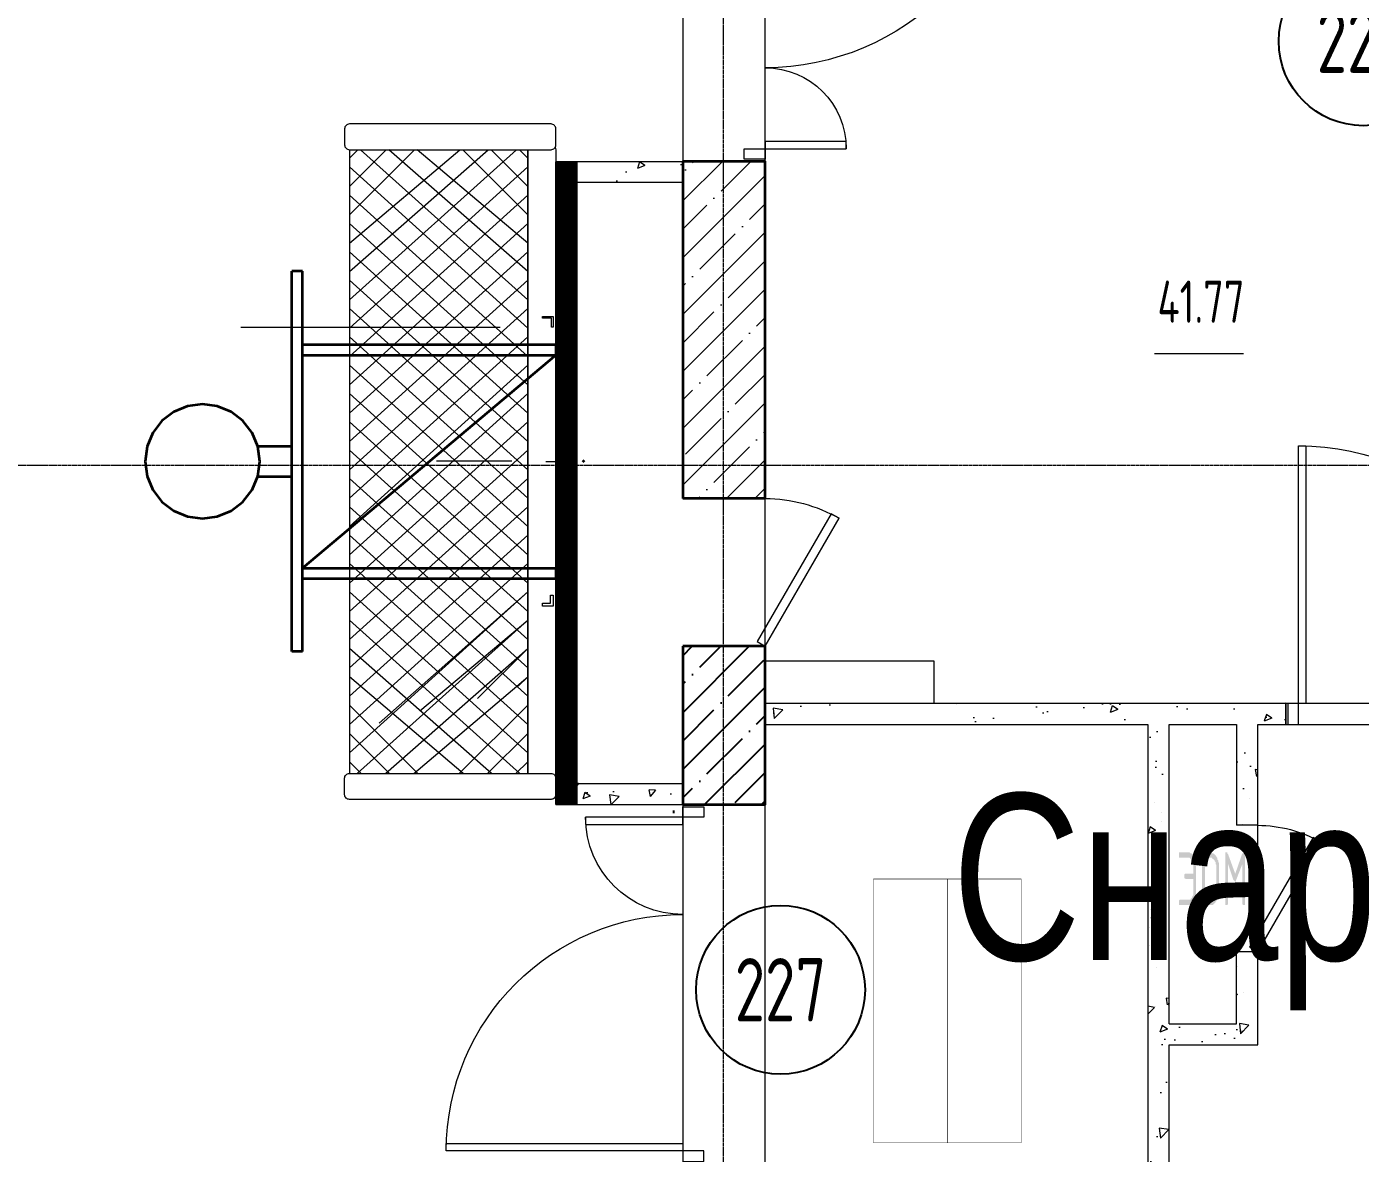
# Model space of a CAD drawing. Header units: millimetres. Extents: x 0 to 168960, y -92093 to 443706.
# Drawn here: x 32644 to 38960, y 242993 to 248331 of the extents above; entities that cross this region are included whole.
import ezdxf
from ezdxf.enums import TextEntityAlignment as Align

# ---------------------------------------------------------------- set-up
doc = ezdxf.new("R2018")
doc.units = ezdxf.units.MM
doc.linetypes.add('осевая', pattern=[50.8, 31.75, -6.35, 6.35, -6.35])
for name, color, linetype, lineweight in [('_0', 7, 'Continuous', 15), ('АР_Двери', 250, 'Continuous', 9), ('АР_Названия помещений', 124, 'Continuous', 5), ('АР_Номер помещения', 1, 'Continuous', 25), ('АР_Помещения_площадь', 19, 'Continuous', 9), ('Основная ГКЛ', 250, 'Continuous', 9), ('ТХ оборудование', 7, 'Continuous', 9)]:
    doc.layers.add(name, color=color, linetype=linetype, lineweight=lineweight)
doc.layers.add('АР_Сущ.Несущая стена', color=7, linetype='Continuous')
doc.layers.add('ТХ_обор_спорт', color=5, linetype='Continuous')
doc.styles.add('ISOCPEUR', font='isocpeur.ttf', dxfattribs={"height": 175})
doc.styles.get("Standard").update_dxf_attribs({"font": 'arial.ttf'})
pattern_1 = [(230, (9445.96, 328938.23), (-364.3693, 31.8782), [38.1, -419.1]), (175, (9445.96, 328938.23), (70.4868, -382.1137), [30.48, -335.2812]), (280.45144, (9415.6, 328940.9), (-293.8825, -350.2355), [32.38, -356.1805]), (226.1842, (9445.96, 328836.63), (-542.158, 84.0847), [57.15, -628.65]), (276.63556, (9400.8, 328843.64), (-474.8083, -494.8522), [48.57, -534.2712]), (171.18415, (9445.96, 328836.63), (-474.8083, -494.8522), [45.72, -502.9195]), (201, (9395.16, 328862.03), (-303.2288, 204.5304), [38.1, -419.1]), (146, (9395.16, 328862.03), (-123.604, -368.376), [30.48, -335.28]), (251.45144, (9369.9, 328879.07), (-426.8328, -163.8455), [32.38, -356.1799]), (217.5, (9445.96, 328938.23), (-6.1772, -169.11008), [0, -331.216, 0, -340.36, 0, -336.55]), (187.5, (9445.96, 328938.23), (-133.63933, -200.36115), [0, -194.056, 0, -323.596, 0, -128.27]), (147.5, (9559.24, 328938.23), (-271.1812, 11.45749), [0, -127, 0, -396.24, 0, -525.78]), (137.5, (9610.04, 328938.23), (-296.25836, -50.853), [0, -165.1, 0, -263.144, 0, -373.38])]

# ---------------------------------------------------------------- blocks, each defined once
blk = doc.blocks.new('2 ЭТАЖ')
at = {"layer": 'АР_Сущ.Несущая стена', "lineweight": 13, "ltscale": 10000}
h = blk.add_hatch(dxfattribs=at)
h.set_pattern_fill('ANSI35', color=8, scale=30)
h.paths.add_polyline_path([(144453.3, -81245.3), (144258.3, -81245.3), (144258.3, -82842.7), (144453.3, -82842.7)])
h.paths.add_polyline_path([(144258.3, -81245.3), (144063.3, -81245.3), (144063.3, -82842.7), (144258.3, -82842.7)])
at = {"layer": 'АР_Сущ.Несущая стена'}
h = blk.add_hatch(dxfattribs=at)
h.set_pattern_fill('ANSI35', color=8, scale=30)
h.paths.add_polyline_path([(144453.3, -83542.7), (144063.3, -83542.7), (144063.3, -84292.7), (144453.3, -84292.7)])
at = {"layer": 'АР_Сущ.Несущая стена', "color": 8}
blk.add_line((144020.7, -84332.7), (144020.7, -84320.7), dxfattribs=at)
at = {"layer": 'АР_Сущ.Несущая стена', "color": 8, "linetype": 'Continuous', "lineweight": 35, "flags": 128}
for points in [[(144453.3, -82842.7), (144453.3, -81245.3), (144063.3, -81245.3), (144063.3, -82842.7)], [(144453.3, -82842.7), (144453.3, -82842.7), (144063.3, -82842.7)], [(144063.3, -83542.7), (144063.3, -84292.7), (144453.3, -84292.7), (144453.3, -83542.7)], [(144453.3, -83542.7), (144453.3, -83542.7), (144063.3, -83542.7)]]:
    blk.add_lwpolyline(points, dxfattribs=at)
blk = doc.blocks.new('*U434')
at = {"layer": 'АР_Двери', "color": 8}
for points in [[(1631.1, 1197), (1596.1, 1197), (1596.1, 0), (1631.1, 0)], [(50, 384), (85, 384), (85, 0), (50, 0)], [(50, 0), (0, 0), (0, -100), (50, -100)], [(1631.1, 0), (1681.1, 0), (1681.1, -100), (1631.1, -100)]]:
    blk.add_lwpolyline(points, close=True, dxfattribs=at)
for centre, radius, start, end in [((1631.1, 0), 1197, 90, 180), ((50, 0), 384, 0, 90)]:
    blk.add_arc(centre, radius, start, end, dxfattribs=at)
at = {"layer": 'Основная ГКЛ', "color": 8, "ltscale": 5}
for p, q in [((-10, 0), (-10, -100)), ((1691.1, 0), (1691.1, -100))]:
    blk.add_line(p, q, dxfattribs=at)
blk = doc.blocks.new('*U435')
at = {"layer": 'АР_Двери', "color": 8}
for points in [[(1630.7, 1120), (1595.7, 1120), (1595.7, 0), (1630.7, 0)], [(50, 460.7), (85, 460.7), (85, 0), (50, 0)], [(50, 0), (0, 0), (0, -100), (50, -100)], [(1630.7, 0), (1680.7, 0), (1680.7, -100), (1630.7, -100)]]:
    blk.add_lwpolyline(points, close=True, dxfattribs=at)
for centre, radius, start, end in [((1630.7, 0), 1120, 90, 180), ((50, 0), 460.7, 0, 90)]:
    blk.add_arc(centre, radius, start, end, dxfattribs=at)
at = {"layer": 'Основная ГКЛ', "color": 8, "ltscale": 5}
for p, q in [((-10, 0), (-10, -100)), ((1690.7, 0), (1690.7, -100))]:
    blk.add_line(p, q, dxfattribs=at)
blk = doc.blocks.new('*U436')
at = {"layer": 'АР_Двери', "color": 8}
for points in [[(1630.7, 1220), (1595.7, 1220), (1595.7, 0), (1630.7, 0)], [(50, 360.7), (85, 360.7), (85, 0), (50, 0)], [(50, 0), (0, 0), (0, -100), (50, -100)], [(1630.7, 0), (1680.7, 0), (1680.7, -100), (1630.7, -100)]]:
    blk.add_lwpolyline(points, close=True, dxfattribs=at)
for centre, radius, start, end in [((1630.7, 0), 1220, 90, 180), ((50, 0), 360.7, 0, 90)]:
    blk.add_arc(centre, radius, start, end, dxfattribs=at)
at = {"layer": 'Основная ГКЛ', "color": 8, "ltscale": 5}
for p, q in [((-10, 0), (-10, -100)), ((1690.7, 0), (1690.7, -100))]:
    blk.add_line(p, q, dxfattribs=at)
blk = doc.blocks.new('*U336')
at = {"layer": 'АР_Номер помещения', "color": 8}
blk.add_circle((-19305, 4936.1), 400, dxfattribs=at)
at = {"layer": 'АР_Помещения_площадь', "color": 8}
blk.add_line((-19871.5, 3455.9), (-20293.9, 3455.9), dxfattribs=at)
at = {"color": 8, "style": 'ISOCPEUR', "width": 0.7, "flags": 1}
blk.add_attdef('КАТЕГОРИЯ', (-499.2, -2092.2), '', height=250, dxfattribs=at)
at = {"layer": 'АР_Номер помещения', "color": 8, "style": 'ISOCPEUR', "width": 0.7}
blk.add_attdef('НОМЕР_ПОМЕЩЕНИЯ', text='', height=300, dxfattribs=at).set_placement((-19305, 4936.1), align=Align.MIDDLE_CENTER)
at = {"layer": 'АР_Помещения_площадь', "color": 8, "style": 'ISOCPEUR', "width": 0.7}
blk.add_attdef('ПЛОЩАДЬ_ПОМЕЩЕНИЯ', text='', height=200, dxfattribs=at).set_placement((-19866.6, 3702.4), align=Align.MIDDLE_RIGHT)
at = {"layer": 'АР_Помещения_площадь', "color": 8, "lineweight": 30, "width": 0.7, "flags": 104}
blk.add_attdef('ИМЯ_ПОМЕЩЕНИЯ', text='', height=100, dxfattribs=at).set_placement((157.6, 1217.1), align=Align.MIDDLE_CENTER)
blk = doc.blocks.new('*U323')
at = {"layer": 'АР_Номер помещения', "color": 8}
blk.add_circle((-22064.1, 3456), 400, dxfattribs=at)
at = {"layer": 'АР_Помещения_площадь', "color": 8}
blk.add_line((-20984.5, 2075.3), (-21406.8, 2075.3), dxfattribs=at)
at = {"color": 8, "style": 'ISOCPEUR', "width": 0.7, "flags": 1}
blk.add_attdef('КАТЕГОРИЯ', (-499.2, -2092.2), '', height=250, dxfattribs=at)
at = {"layer": 'АР_Номер помещения', "color": 8, "style": 'ISOCPEUR', "width": 0.7}
blk.add_attdef('НОМЕР_ПОМЕЩЕНИЯ', text='', height=300, dxfattribs=at).set_placement((-22064.1, 3456), align=Align.MIDDLE_CENTER)
at = {"layer": 'АР_Помещения_площадь', "color": 8, "style": 'ISOCPEUR', "width": 0.7}
blk.add_attdef('ПЛОЩАДЬ_ПОМЕЩЕНИЯ', text='', height=200, dxfattribs=at).set_placement((-20979.6, 2321.8), align=Align.MIDDLE_RIGHT)
at = {"layer": 'АР_Помещения_площадь', "color": 8, "lineweight": 30, "width": 0.7, "flags": 104}
blk.add_attdef('ИМЯ_ПОМЕЩЕНИЯ', text='', height=100, dxfattribs=at).set_placement((157.6, 1217.1), align=Align.MIDDLE_CENTER)
blk = doc.blocks.new('*U309')
at = {"color": 8}
for p, q in [((0, 0), (0, -50)), ((600, 0), (600, -50))]:
    blk.add_line(p, q, dxfattribs=at)
blk.add_lwpolyline([(0, 0), (519.6, 300), (541.5, 262.1), (21.9, -37.9)], close=True, dxfattribs=at)
blk.add_arc((0, 0), 600, 0, 30, dxfattribs=at)
blk = doc.blocks.new('*U362')
at = {"color": 8, "style": 'ISOCPEUR', "width": 0.7, "flags": 1}
blk.add_attdef('КАТЕГОРИЯ', (-499.2, -2092.2), '', height=250, dxfattribs=at)
at = {"layer": 'АР_Номер помещения', "color": 8, "style": 'ISOCPEUR', "width": 0.7}
blk.add_attdef('НОМЕР_ПОМЕЩЕНИЯ', text='', height=300, dxfattribs=at).set_placement((-17564.9, 2858.2), align=Align.MIDDLE_CENTER)
at = {"layer": 'АР_Помещения_площадь', "color": 8, "style": 'ISOCPEUR', "width": 0.7}
blk.add_attdef('ПЛОЩАДЬ_ПОМЕЩЕНИЯ', text='', height=200, dxfattribs=at).set_placement((-1475.6, 2342.5), align=Align.MIDDLE_RIGHT)
at = {"layer": 'АР_Помещения_площадь', "color": 8, "lineweight": 30, "width": 0.7, "flags": 104}
blk.add_attdef('ИМЯ_ПОМЕЩЕНИЯ', text='', height=100, dxfattribs=at).set_placement((157.6, 1217.1), align=Align.MIDDLE_CENTER)
blk = doc.blocks.new('*U457')
at = {"color": 8}
for p, q in [((0, 0), (0, -50)), ((700, 0), (700, -50))]:
    blk.add_line(p, q, dxfattribs=at)
blk.add_lwpolyline([(0, 0), (606.2, 350), (628.1, 312.1), (21.9, -37.9)], close=True, dxfattribs=at)
blk.add_arc((0, 0), 700, 0, 30, dxfattribs=at)
blk = doc.blocks.new('У136')
at = {"layer": 'ТХ_обор_спорт', "color": 8, "lineweight": 5, "const_width": 2}
blk.add_lwpolyline([(36654.3, 129588.8), (37004.3, 129588.8), (37004.3, 128338.8), (36654.3, 128338.8)], close=True, dxfattribs=at)
blk = doc.blocks.new('A$C4BE71BC3')
at = {"color": 8, "lineweight": 35, "ltscale": 100}
blk.add_lwpolyline([(102.2, -28588.1), (104.3, -28588.1), (104.3, -28749.8), (-38.1, -28749.8), (-38.1, -28588.1), (-38.1, -28588.1)], dxfattribs=at)
at = {"color": 8, "ltscale": 100}
for points in [[(-0.8, -29999.8), (67, -29999.8)], [(33.1, -29952.3), (33.1, -30047.3)]]:
    blk.add_lwpolyline(points, dxfattribs=at)
at = {"layer": 'ТХ оборудование', "color": 8, "lineweight": 35}
for p, q in [((-103.5, -28561.1), (-159.6, -28518)), ((223.7, -28518), (167.6, -28561.1)), ((-38.1, -28588.1), (-103.5, -28561.1)), ((32.1, -28597.4), (-38.1, -28588.1)), ((102.2, -28588.1), (32.1, -28597.4)), ((167.6, -28561.1), (102.2, -28588.1)), ((933.1, -28749.8), (-869, -28749.8)), ((-869, -28799.8), (-869, -28749.8)), ((933.1, -28799.8), (-869, -28799.8)), ((-521.1, -28799.8), (-521.1, -29999.8)), ((-471.1, -29999.8), (537.3, -28799.8)), ((-471.1, -28799.8), (-471.1, -29999.8)), ((537.3, -28799.8), (537.3, -29999.8)), ((587.3, -28799.8), (587.3, -29999.8)), ((933.1, -28799.8), (933.1, -28749.8))]:
    blk.add_line(p, q, dxfattribs=at)
blk.add_lwpolyline([(-239, -28326.3), (-229.7, -28256.2), (-202.7, -28190.8), (-159.6, -28134.7), (-103.5, -28091.6), (-38.1, -28064.6), (32.1, -28055.3), (102.2, -28064.6), (167.6, -28091.6), (223.7, -28134.7), (266.8, -28190.8), (293.8, -28256.2), (303.1, -28326.3), (293.8, -28396.5), (266.8, -28461.9), (223.7, -28518), (167.6, -28561.1), (102.2, -28588.1), (32.1, -28597.4), (-38.1, -28588.1), (-103.5, -28561.1), (-159.6, -28518), (-202.7, -28461.9), (-229.7, -28396.5)], close=True, dxfattribs=at)
for points in [[(-521.1, -29999.8), (-471.1, -29999.8)], [(537.3, -29999.8), (587.3, -29999.8)]]:
    blk.add_lwpolyline(points, dxfattribs=at)
blk = doc.blocks.new('A$C205B6F02')
at = {"color": 8, "ltscale": 100}
for points in [[(2977.7, 977.7), (22.3, 977.7)], [(22.3, 977.7), (22.3, 132.7)], [(2977.7, 977.7), (2977.7, 132.7)], [(2977.7, 132.7), (22.3, 132.7)]]:
    blk.add_lwpolyline(points, dxfattribs=at)
at = {"layer": 'ТХ оборудование', "color": 8, "lineweight": 18}
for p, q in [((22.3, 653.4), (346.7, 977.7)), ((22.3, 438.1), (480.9, 977.7)), ((22.3, 303.9), (615.1, 977.7)), ((22.3, 169.7), (749.3, 977.7)), ((22.3, 921.8), (78.2, 977.7)), ((22.3, 787.6), (212.5, 977.7)), ((119.5, 132.7), (883.5, 977.7)), ((119.5, 977.7), (883.5, 132.7)), ((253.8, 132.7), (1017.7, 977.7)), ((253.8, 977.7), (1017.7, 132.7)), ((388, 132.7), (1151.9, 977.7)), ((388, 977.7), (1151.9, 132.7)), ((522.2, 132.7), (1286.2, 977.7)), ((522.2, 977.7), (1286.2, 132.7)), ((656.4, 132.7), (1420.4, 977.7)), ((656.4, 977.7), (1420.4, 132.7)), ((790.6, 132.7), (1554.6, 977.7)), ((790.6, 977.7), (1554.6, 132.7)), ((924.8, 132.7), (1688.8, 977.7)), ((924.8, 977.7), (1688.8, 132.7)), ((1059, 132.7), (1823, 977.7)), ((1059, 977.7), (1823, 132.7)), ((1193.2, 132.7), (1957.2, 977.7)), ((1193.2, 977.7), (1957.2, 132.7)), ((1327.5, 132.7), (2091.4, 977.7)), ((1327.5, 977.7), (2091.4, 132.7)), ((1461.7, 132.7), (2225.6, 977.7)), ((1461.7, 977.7), (2225.6, 132.7)), ((1595.9, 132.7), (2359.8, 977.7)), ((1595.9, 977.7), (2359.8, 132.7)), ((1730.1, 132.7), (2494.1, 977.7)), ((1730.1, 977.7), (2494.1, 132.7)), ((1864.3, 132.7), (2628.3, 977.7)), ((1864.3, 977.7), (2628.3, 132.7)), ((1998.5, 132.7), (2762.5, 977.7)), ((1998.5, 977.7), (2762.5, 132.7)), ((2132.7, 132.7), (2896.7, 977.7)), ((2132.7, 977.7), (2896.7, 132.7)), ((2266.9, 977.7), (2977.7, 186)), ((2401.1, 977.7), (2977.7, 320.2)), ((2535.4, 977.7), (2977.7, 454.4)), ((2669.6, 977.7), (2977.7, 669.6)), ((2803.8, 977.7), (2977.7, 803.8)), ((2938, 977.7), (2977.7, 938)), ((22.3, 940.7), (749.3, 132.7)), ((2266.9, 132.7), (2977.7, 924.5)), ((261.5, 835.7), (883.5, 132.7)), ((22.3, 806.5), (615.1, 132.7)), ((2401.1, 132.7), (2977.7, 790.3)), ((22.3, 672.3), (480.9, 132.7)), ((319.7, 643.4), (749.3, 132.7)), ((22.3, 457.1), (346.7, 132.7)), ((2669.6, 132.7), (2977.7, 440.9)), ((22.3, 322.9), (212.5, 132.7)), ((377.8, 370), (615.1, 132.7)), ((2803.8, 132.7), (2977.7, 306.7)), ((22.3, 188.7), (78.2, 132.7)), ((436, 177.7), (480.9, 132.7)), ((2938, 132.7), (2977.7, 172.4))]:
    blk.add_line(p, q, dxfattribs=at)
at = {"layer": 'ТХ оборудование', "color": 8}
blk.add_line((2535.4, 132.7), (2977.7, 656.1), dxfattribs=at)
for points in [[(-100.4, 22.3), (-100.4, 977.7, -0.414214), (-78.1, 1000), (0, 1000, -0.414214), (22.3, 977.7), (22.3, 22.3, -0.414214), (0, 0), (-78.1, 0, -0.414214)], [(3099.4, 22.3), (3099.4, 977.7, 0.414214), (3077.1, 1000), (3000, 1000, 0.414214), (2977.7, 977.7), (2977.7, 22.3, 0.414214), (3000, 0), (3077.1, 0, 0.414214)]]:
    blk.add_lwpolyline(points, format="xyb", close=True, dxfattribs=at)
blk.add_lwpolyline([(22.3, 132.7), (2977.7, 132.7)], dxfattribs=at)
blk.add_lwpolyline([(2988.8, 3, -0.131652), (2977.7, 0), (22.3, 0, -0.131652), (11.2, 3)], format="xyb", dxfattribs=at)

msp = doc.modelspace()

# ---------------------------------------------------------------- hatches: boundary and pattern name
at = {"layer": '_0'}
h = msp.add_hatch(dxfattribs=at)
h.set_pattern_fill('AR-CONC', color=256, scale=2, angle=180)
h.set_pattern_definition([(230, (9688.57, 328938.23), (-364.3693, 31.8782), [38.1, -419.1]), (175, (9688.57, 328938.23), (70.4868, -382.1137), [30.48, -335.2812]), (280.45144, (9658.2, 328940.9), (-293.8825, -350.2355), [32.38, -356.1805]), (226.1842, (9688.57, 328836.63), (-542.158, 84.0847), [57.15, -628.65]), (276.63556, (9643.4, 328843.64), (-474.8083, -494.8522), [48.57, -534.2712]), (171.18415, (9688.57, 328836.63), (-474.8083, -494.8522), [45.72, -502.9195]), (201, (9637.77, 328862.03), (-303.2288, 204.5304), [38.1, -419.1]), (146, (9637.77, 328862.03), (-123.604, -368.376), [30.48, -335.28]), (251.45144, (9612.5, 328879.07), (-426.8328, -163.8455), [32.38, -356.1799]), (217.5, (9688.57, 328938.23), (-6.1772, -169.11008), [0, -331.216, 0, -340.36, 0, -336.55]), (187.5, (9688.57, 328938.23), (-133.63933, -200.36115), [0, -194.056, 0, -323.596, 0, -128.27]), (147.5, (9801.85, 328938.23), (-271.1812, 11.45749), [0, -127, 0, -396.24, 0, -525.78]), (137.5, (9852.65, 328938.23), (-296.25836, -50.853), [0, -165.1, 0, -263.144, 0, -373.38])])
h.paths.add_polyline_path([(35149.679, 244645.541), (35249.679, 244645.541), (35751.28, 244645.541), (35751.28, 244745.541), (35249.679, 244745.541), (35251.28, 245732.963), (35249.679, 247593.717), (35751.28, 247593.717), (35751.28, 247691.084), (35149.679, 247691.084)])
at = {"layer": '_0', "ltscale": 100, "transparency": 33554636}
h = msp.add_hatch(dxfattribs=at)
h.set_pattern_fill('ANSI31', color=256)
h.set_pattern_definition([(45, (-424826.6465, 187493.419), (-2.24506403, 2.24506403), [])])
h.paths.add_polyline_path([(35249.679, 244645.541), (35149.679, 244645.541), (35149.679, 247691.084), (35249.598, 247691.084)])
at = {"layer": '_0', "transparency": 33554559}
for points in [[(35280.748, 246280.647), (35276.515, 246276.413), (35272.281, 246272.179), (35276.515, 246267.946), (35280.748, 246263.712), (35284.982, 246267.946), (35289.216, 246272.179), (35284.982, 246276.413)], [(38168.625, 244292.273), (38134.758, 244292.273), (38130.525, 244292.273), (38130.525, 244296.506), (38126.292, 244296.506), (38126.292, 244300.739), (38126.292, 244300.739), (38126.292, 244304.973), (38126.292, 244309.206), (38126.292, 244313.439), (38130.525, 244317.673), (38130.525, 244317.673), (38130.525, 244317.673), (38134.758, 244317.673), (38168.625, 244317.673), (38168.625, 244355.773), (38168.625, 244360.006), (38168.625, 244364.24), (38168.625, 244368.473), (38164.392, 244372.706), (38164.392, 244372.706), (38164.392, 244376.94), (38164.392, 244381.173), (38160.159, 244381.173), (38160.159, 244385.406), (38160.159, 244385.406), (38155.925, 244389.64), (38155.925, 244389.64), (38151.692, 244393.873), (38151.692, 244393.873), (38147.458, 244393.873), (38147.458, 244393.873), (38105.125, 244393.873), (38105.125, 244393.873), (38100.892, 244393.873), (38100.892, 244398.107), (38100.892, 244398.107), (38100.892, 244402.34), (38100.892, 244406.573), (38100.892, 244410.807), (38100.892, 244415.04), (38100.892, 244415.04), (38100.892, 244419.273), (38105.125, 244419.273), (38105.125, 244419.273), (38147.458, 244419.273), (38147.458, 244419.273), (38151.692, 244419.273), (38151.692, 244419.273), (38155.925, 244415.04), (38155.925, 244415.04), (38160.159, 244415.04), (38160.159, 244415.04), (38164.392, 244410.807), (38164.392, 244410.807), (38168.625, 244406.573), (38168.625, 244406.573), (38168.625, 244402.34), (38172.859, 244402.34), (38172.859, 244402.34), (38172.859, 244398.107), (38172.859, 244393.873), (38177.092, 244393.873), (38177.092, 244389.64), (38177.092, 244385.406), (38177.092, 244381.173), (38181.325, 244376.94), (38181.325, 244376.94), (38181.325, 244372.706), (38181.325, 244368.473), (38181.325, 244364.24), (38181.325, 244360.006), (38181.325, 244355.773), (38181.325, 244355.773), (38181.325, 244233.005), (38181.325, 244228.772), (38181.325, 244224.539), (38181.325, 244220.305), (38181.325, 244216.072), (38181.325, 244211.839), (38181.325, 244207.605), (38177.092, 244203.372), (38177.092, 244203.372), (38177.092, 244199.139), (38177.092, 244194.905), (38172.859, 244190.672), (38172.859, 244190.672), (38172.859, 244186.439), (38172.859, 244186.439), (38168.625, 244182.205), (38168.625, 244182.205), (38168.625, 244177.972), (38164.392, 244177.972), (38164.392, 244173.738), (38160.159, 244173.738), (38160.159, 244173.738), (38155.925, 244169.505), (38155.925, 244169.505), (38151.692, 244169.505), (38151.692, 244169.505), (38151.692, 244169.505), (38147.458, 244169.505), (38147.458, 244169.505), (38105.125, 244169.505), (38105.125, 244169.505), (38100.892, 244169.505), (38100.892, 244173.738), (38100.892, 244173.738), (38100.892, 244177.972), (38100.892, 244182.205), (38100.892, 244186.439), (38100.892, 244186.439), (38100.892, 244190.672), (38100.892, 244190.672), (38105.125, 244194.905), (38105.125, 244194.905), (38147.458, 244194.905), (38147.458, 244194.905), (38151.692, 244194.905), (38151.692, 244194.905), (38155.925, 244194.905), (38155.925, 244199.139), (38160.159, 244199.139), (38160.159, 244203.372), (38160.159, 244203.372), (38164.392, 244207.605), (38164.392, 244211.839), (38164.392, 244211.839), (38168.625, 244216.072), (38168.625, 244220.305), (38168.625, 244224.539), (38168.625, 244228.772), (38168.625, 244233.005)], [(38409.927, 244419.273), (38409.927, 244419.273), (38414.16, 244415.04), (38414.16, 244415.04), (38414.16, 244410.807), (38414.16, 244410.807), (38414.16, 244406.573), (38414.16, 244182.205), (38414.16, 244177.972), (38414.16, 244173.738), (38414.16, 244169.505), (38414.16, 244169.505), (38409.927, 244169.505), (38409.927, 244169.505), (38405.693, 244169.505), (38405.693, 244169.505), (38401.46, 244173.738), (38401.46, 244173.738), (38401.46, 244177.972), (38401.46, 244182.205), (38401.46, 244364.24), (38371.827, 244288.039), (38371.827, 244283.806), (38371.827, 244283.806), (38367.593, 244279.572), (38367.593, 244279.572), (38367.593, 244279.572), (38363.36, 244283.806), (38363.36, 244283.806), (38359.126, 244288.039), (38333.726, 244364.24), (38333.726, 244182.205), (38333.726, 244177.972), (38333.726, 244173.738), (38329.493, 244169.505), (38329.493, 244169.505), (38329.493, 244169.505), (38325.26, 244169.505), (38325.26, 244169.505), (38321.026, 244169.505), (38321.026, 244173.738), (38321.026, 244173.738), (38321.026, 244177.972), (38321.026, 244182.205), (38321.026, 244406.573), (38321.026, 244410.807), (38321.026, 244415.04), (38321.026, 244415.04), (38321.026, 244419.273), (38325.26, 244419.273), (38325.26, 244419.273), (38329.493, 244419.273), (38329.493, 244415.04), (38329.493, 244415.04), (38333.726, 244410.807), (38367.593, 244317.673), (38401.46, 244415.04), (38405.693, 244415.04), (38405.693, 244419.273), (38405.693, 244419.273), (38409.927, 244419.273)]]:
    msp.add_hatch(color=256, dxfattribs=at).paths.add_polyline_path(points)
at = {"layer": '_0'}
h = msp.add_hatch(dxfattribs=at)
h.set_pattern_fill('AR-CONC', color=256, scale=2, angle=180)
h.set_pattern_definition(pattern_1)
h.paths.add_polyline_path([(38607.325, 245125.355), (37746.28, 245124.644), (37746.28, 245024.644), (38607.325, 245025.355)])
h.paths.add_polyline_path([(37746.28, 245124.644), (36141.28, 245124.644), (36141.28, 245024.644), (37746.28, 245024.644)])
h.paths.add_polyline_path([(40646.28, 245124.644), (40308.044, 245124.644), (40308.044, 245024.644), (40646.28, 245024.644)])
h.paths.add_polyline_path([(42251.28, 245124.644), (40646.28, 245124.644), (40646.28, 245024.644), (42251.28, 245024.644)])
h = msp.add_hatch(dxfattribs=at)
h.set_pattern_fill('AR-CONC', color=256, scale=2, angle=180)
h.set_pattern_definition(pattern_1)
h.paths.add_polyline_path([(38054.325, 245024.644), (37954.325, 245024.644), (37954.325, 242311.06), (36141.28, 242311.06), (36141.28, 242213.693), (38054.325, 242213.693)])
h = msp.add_hatch(dxfattribs=at)
h.set_pattern_fill('AR-CONC', color=256, scale=2, angle=180)
h.set_pattern_definition([(230, (9350.96, 328938.23), (-364.3693, 31.8782), [38.1, -419.1]), (175, (9350.96, 328938.23), (70.4868, -382.1137), [30.48, -335.2812]), (280.45144, (9320.6, 328940.9), (-293.8825, -350.2355), [32.38, -356.1805]), (226.1842, (9350.96, 328836.63), (-542.158, 84.0847), [57.15, -628.65]), (276.63556, (9305.8, 328843.64), (-474.8083, -494.8522), [48.57, -534.2712]), (171.18415, (9350.96, 328836.63), (-474.8083, -494.8522), [45.72, -502.9195]), (201, (9300.16, 328862.03), (-303.2288, 204.5304), [38.1, -419.1]), (146, (9300.16, 328862.03), (-123.604, -368.376), [30.48, -335.28]), (251.45144, (9274.9, 328879.07), (-426.8328, -163.8455), [32.38, -356.1799]), (217.5, (9350.96, 328938.23), (-6.1772, -169.11008), [0, -331.216, 0, -340.36, 0, -336.55]), (187.5, (9350.96, 328938.23), (-133.63933, -200.36115), [0, -194.056, 0, -323.596, 0, -128.27]), (147.5, (9464.24, 328938.23), (-271.1812, 11.45749), [0, -127, 0, -396.24, 0, -525.78]), (137.5, (9515.04, 328938.23), (-296.25836, -50.853), [0, -165.1, 0, -263.144, 0, -373.38])])
h.paths.add_polyline_path([(38373.149, 244547.405), (38471.621, 244547.405), (38469.628, 245024.644), (38371.744, 245016.343)])
h.paths.add_polyline_path([(38474.126, 243947.405), (38374.945, 243947.405), (38375.978, 243602.651), (37959.301, 243610.951), (37957.22, 243506.801), (38475.966, 243506.801)])
at = {"layer": '_0', "transparency": 33554559}
h = msp.add_hatch(color=256, dxfattribs=at)
h.paths.add_polyline_path([(38278.693, 244241.472), (38278.693, 244343.073), (38278.693, 244347.306), (38278.693, 244351.54), (38278.693, 244355.773), (38278.693, 244360.006), (38274.459, 244364.24), (38274.459, 244364.24), (38274.459, 244368.473), (38274.459, 244372.706), (38270.226, 244376.94), (38270.226, 244376.94), (38270.226, 244381.173), (38270.226, 244381.173), (38265.993, 244385.406), (38265.993, 244385.406), (38261.759, 244389.64), (38261.759, 244389.64), (38257.526, 244389.64), (38257.526, 244393.873), (38257.526, 244393.873), (38253.292, 244393.873), (38253.292, 244393.873), (38249.059, 244393.873), (38249.059, 244393.873), (38244.826, 244393.873), (38244.826, 244393.873), (38240.592, 244389.64), (38240.592, 244389.64), (38236.359, 244389.64), (38236.359, 244385.406), (38236.359, 244385.406), (38232.126, 244381.173), (38232.126, 244381.173), (38232.126, 244381.173), (38227.892, 244376.94), (38227.892, 244372.706), (38227.892, 244368.473), (38227.892, 244368.473), (38223.659, 244364.24), (38223.659, 244360.006), (38223.659, 244355.773), (38223.659, 244351.54), (38223.659, 244347.306), (38223.659, 244347.306), (38223.659, 244343.073), (38223.659, 244241.472), (38223.659, 244241.472), (38223.659, 244237.239), (38223.659, 244233.005), (38223.659, 244228.772), (38223.659, 244224.539), (38223.659, 244220.305), (38227.892, 244220.305), (38227.892, 244216.072), (38227.892, 244211.839), (38232.126, 244207.605), (38232.126, 244207.605), (38232.126, 244203.372), (38232.126, 244203.372), (38236.359, 244199.139), (38236.359, 244199.139), (38240.592, 244199.139), (38240.592, 244194.905), (38244.826, 244194.905), (38244.826, 244194.905), (38249.059, 244194.905), (38249.059, 244194.905), (38249.059, 244194.905), (38253.292, 244194.905), (38253.292, 244194.905), (38257.526, 244194.905), (38257.526, 244194.905), (38261.759, 244194.905), (38261.759, 244199.139), (38265.993, 244199.139), (38265.993, 244203.372), (38265.993, 244203.372), (38270.226, 244207.605), (38270.226, 244207.605), (38270.226, 244211.839), (38274.459, 244211.839), (38274.459, 244216.072), (38274.459, 244220.305), (38274.459, 244224.539), (38274.459, 244228.772), (38278.693, 244228.772), (38278.693, 244233.005), (38278.693, 244237.239), (38278.693, 244241.472), (38278.693, 244241.472)], flags=0)
h.paths.add_polyline_path([(38291.393, 244241.472), (38291.393, 244241.472), (38291.393, 244237.239), (38291.393, 244233.005), (38291.393, 244228.772), (38291.393, 244224.539), (38291.393, 244220.305), (38287.159, 244216.072), (38287.159, 244216.072), (38287.159, 244211.839), (38287.159, 244207.605), (38287.159, 244203.372), (38282.926, 244199.139), (38282.926, 244199.139), (38282.926, 244194.905), (38278.693, 244190.672), (38278.693, 244190.672), (38278.693, 244186.439), (38274.459, 244186.439), (38274.459, 244182.205), (38274.459, 244182.205), (38270.226, 244177.972), (38270.226, 244177.972), (38265.993, 244173.738), (38265.993, 244173.738), (38265.993, 244173.738), (38261.759, 244169.505), (38261.759, 244169.505), (38257.526, 244169.505), (38257.526, 244169.505), (38253.292, 244169.505), (38253.292, 244169.505), (38249.059, 244169.505), (38249.059, 244169.505), (38244.826, 244169.505), (38244.826, 244169.505), (38240.592, 244169.505), (38240.592, 244169.505), (38236.359, 244173.738), (38236.359, 244173.738), (38236.359, 244173.738), (38232.126, 244173.738), (38232.126, 244177.972), (38227.892, 244177.972), (38227.892, 244182.205), (38223.659, 244182.205), (38223.659, 244186.439), (38223.659, 244190.672), (38219.426, 244190.672), (38219.426, 244194.905), (38219.426, 244194.905), (38215.192, 244199.139), (38215.192, 244203.372), (38215.192, 244207.605), (38215.192, 244207.605), (38210.959, 244211.839), (38210.959, 244216.072), (38210.959, 244220.305), (38210.959, 244220.305), (38210.959, 244224.539), (38210.959, 244228.772), (38210.959, 244233.005), (38210.959, 244237.239), (38210.959, 244241.472), (38210.959, 244241.472), (38210.959, 244343.073), (38210.959, 244347.306), (38210.959, 244351.54), (38210.959, 244355.773), (38210.959, 244360.006), (38210.959, 244364.24), (38210.959, 244364.24), (38210.959, 244368.473), (38210.959, 244372.706), (38215.192, 244376.94), (38215.192, 244381.173), (38215.192, 244381.173), (38215.192, 244385.406), (38219.426, 244389.64), (38219.426, 244393.873), (38219.426, 244393.873), (38219.426, 244398.107), (38223.659, 244398.107), (38223.659, 244402.34), (38227.892, 244402.34), (38227.892, 244406.573), (38227.892, 244406.573), (38232.126, 244410.807), (38232.126, 244410.807), (38236.359, 244415.04), (38236.359, 244415.04), (38240.592, 244415.04), (38240.592, 244415.04), (38244.826, 244419.273), (38244.826, 244419.273), (38244.826, 244419.273), (38249.059, 244419.273), (38249.059, 244419.273), (38253.292, 244419.273), (38253.292, 244419.273), (38257.526, 244419.273), (38257.526, 244415.04), (38261.759, 244415.04), (38261.759, 244415.04), (38265.993, 244415.04), (38265.993, 244410.807), (38270.226, 244410.807), (38270.226, 244410.807), (38270.226, 244406.573), (38274.459, 244406.573), (38274.459, 244402.34), (38278.693, 244402.34), (38278.693, 244398.107), (38278.693, 244398.107), (38282.926, 244393.873), (38282.926, 244389.64), (38282.926, 244389.64), (38282.926, 244385.406), (38287.159, 244381.173), (38287.159, 244376.94), (38287.159, 244376.94), (38287.159, 244372.706), (38291.393, 244368.473), (38291.393, 244364.24), (38291.393, 244360.006), (38291.393, 244355.773), (38291.393, 244355.773), (38291.393, 244351.54), (38291.393, 244347.306), (38291.393, 244343.073)], flags=0)

# ---------------------------------------------------------------- linework, layer by layer
at = {"layer": '_0', "linetype": 'осевая', "ltscale": 0.3}
for p, q in [((35943.71, 233153.426), (35943.71, 253653.426)), ((1843.71, 246253.426), (70093.71, 246253.426))]:
    msp.add_line(p, q, dxfattribs=at)
at = {"layer": '_0'}
for p, q in [((35249.679, 244745.541), (35249.679, 247593.717)), ((35249.679, 247593.717), (35751.28, 247593.717)), ((35249.679, 244745.541), (35751.28, 244745.541))]:
    msp.add_line(p, q, dxfattribs=at)
at = {"layer": '_0', "ltscale": 0.1}
for p, q in [((38373.861, 243606.801), (38373.861, 243947.405)), ((38473.861, 243506.801), (38473.861, 243947.405)), ((38054.325, 243606.801), (38373.861, 243606.801)), ((38054.325, 243506.801), (38473.861, 243506.801))]:
    msp.add_line(p, q, dxfattribs=at)
at = {"layer": '_0'}
for points in [[(36941.28, 245324.644), (36141.281, 245324.644), (36141.28, 251987.97), (42251.28, 251987.97), (42251.28, 245124.644), (36941.28, 245124.644)], [(35086.679, 246958.025), (35137.483, 246958.025), (35137.483, 246907.221), (35129.016, 246907.221), (35129.016, 246949.557), (35086.679, 246949.557)], [(35086.679, 245586.334), (35086.679, 245599.035), (35124.782, 245599.035), (35124.782, 245637.137), (35137.483, 245637.137), (35137.483, 245586.334)], [(37454.325, 242311.06), (36141.281, 242311.06), (36141.28, 245024.644), (37954.325, 245024.644), (37954.325, 242811.06), (37454.325, 242811.06)]]:
    msp.add_lwpolyline(points, close=True, dxfattribs=at)
for points in [[(35751.28, 249393.615), (35751.28, 247691.084), (35149.679, 247691.084)], [(35149.679, 247691.084), (35149.679, 244645.541), (35751.28, 244645.541)], [(33657.621, 246907.221), (34886.41, 246907.221)], [(34941.039, 246272.179), (34585.416, 246272.179)], [(38054.325, 242311.06), (38054.325, 243506.801), (38473.861, 243506.801), (38473.861, 245024.644), (40374.206, 245024.644), (40374.206, 242311.06)], [(35751.28, 244645.541), (35751.28, 242944.82)]]:
    msp.add_lwpolyline(points, dxfattribs=at)
at = {"layer": '_0', "ltscale": 100}
msp.add_lwpolyline([(35249.679, 244645.541), (35149.679, 244645.541), (35149.679, 247691.084), (35249.598, 247691.084)], close=True, dxfattribs=at)
at = {"layer": '_0', "ltscale": 0.1}
for points in [[(36941.28, 245124.644), (36141.28, 245124.644)], [(38473.861, 244547.405), (38473.861, 245024.644), (38607.325, 245025.355), (38607.325, 245125.355), (36941.28, 245124.644)], [(36141.28, 245024.644), (37954.325, 245024.644)], [(38054.325, 245024.644), (38373.861, 245024.644), (38373.861, 244547.405)], [(38473.861, 244547.405), (38373.861, 244547.405)], [(38473.861, 243947.405), (38373.861, 243947.405)]]:
    msp.add_lwpolyline(points, dxfattribs=at)
at = {"layer": '_0', "linetype": 'Continuous'}
for points in [[(37954.325, 245024.644), (37954.325, 242811.06)], [(38054.325, 243606.801), (38054.325, 245024.644)], [(38054.325, 242311.06), (38054.325, 243506.801)]]:
    msp.add_lwpolyline(points, dxfattribs=at)

# ---------------------------------------------------------------- block references
at = {"layer": '_0'}
ref = msp.add_blockref('*U362', (49645.182, 311704.592), dxfattribs=at)
lines = msp.add_mtext('\\W0.8000;Кабинет информатики и информационных\\Pтехнологий с возможностью деления\\Pтрансформируемой перегородкой на два\\Pпомещения', dxfattribs={"layer": 'АР_Названия помещений', "color": 8, "insert": (33695.117, 321446.171), "char_height": 6603.18335, "width": 1779.62855, "attachment_point": 1})
ref.add_attrib('ИМЯ_ПОМЕЩЕНИЯ', '', (33695.117, 321446.171), dxfattribs={"flags": 104}).embed_mtext(lines)
for name, p in [('2 ЭТАЖ', (-108312.065, 328938.23)), ('У136', (0, 114704.081)), ('У136', (350, 114704.081))]:
    msp.add_blockref(name, p, dxfattribs=at)
at = {"layer": '_0', "linetype": 'ByBlock', "xscale": -1}
for name, p, rotation in [('*U434', (36141.28, 247702.558), 270), ('*U435', (35751.28, 244635.541), 90)]:
    msp.add_blockref(name, p, dxfattribs=dict(at, rotation=rotation))
at = {"layer": '_0'}
ref = msp.add_blockref('*U336', (58278.428, 243325.802), dxfattribs=at)
ref.add_attrib('НОМЕР_ПОМЕЩЕНИЯ', '226', dxfattribs={"layer": 'АР_Номер помещения', "color": 8, "height": 300, "style": 'ISOCPEUR', "width": 0.7}).set_placement((38973.424, 248261.923), align=Align.MIDDLE_CENTER)
ref.add_attrib('ПЛОЩАДЬ_ПОМЕЩЕНИЯ', '41.77', dxfattribs={"layer": 'АР_Помещения_площадь', "color": 8, "height": 200, "style": 'ISOCPEUR', "width": 0.7}).set_placement((38411.802, 247028.183), align=Align.MIDDLE_RIGHT)
at = {"layer": '_0', "rotation": 90.00000000000001}
msp.add_blockref('A$C205B6F02', (35149.679, 244770.487), dxfattribs=at)
at = {"layer": '_0', "ltscale": 2, "xscale": -1, "rotation": 90}
msp.add_blockref('A$C4BE71BC3', (5149.871, 246303.592), dxfattribs=at)
at = {"layer": '_0', "linetype": 'ByBlock', "xscale": -1}
msp.add_blockref('*U436', (40298.044, 245124.644), dxfattribs=at)
at = {"layer": '_0', "xscale": -1, "rotation": 270}
for name, p in [('*U457', (36141.281, 245395.541)), ('*U309', (38473.861, 243947.405))]:
    msp.add_blockref(name, p, dxfattribs=at)
at = {"layer": '_0'}
ref = msp.add_blockref('*U323', (58278.428, 240312.218), dxfattribs=at)
ref.add_attrib('НОМЕР_ПОМЕЩЕНИЯ', '227', dxfattribs={"layer": 'АР_Номер помещения', "color": 8, "height": 300, "style": 'ISOCPEUR', "width": 0.7}).set_placement((36214.301, 243768.23), align=Align.MIDDLE_CENTER)
lines = msp.add_mtext('\\W0.8000;Снарядная', dxfattribs={"layer": 'АР_Названия помещений', "color": 8, "insert": (37027.145, 244696.954), "char_height": 788.3911, "width": 1779.62855, "attachment_point": 1})
ref.add_attrib('ИМЯ_ПОМЕЩЕНИЯ', '', (37027.145, 244696.954), dxfattribs={"flags": 104}).embed_mtext(lines)
ref.add_attrib('ПЛОЩАДЬ_ПОМЕЩЕНИЯ', '4.67', dxfattribs={"layer": 'АР_Помещения_площадь', "color": 8, "height": 200, "style": 'ISOCPEUR', "width": 0.7}).set_placement((37298.832, 242634.063), align=Align.MIDDLE_RIGHT)

doc.saveas('drawing.dxf')
